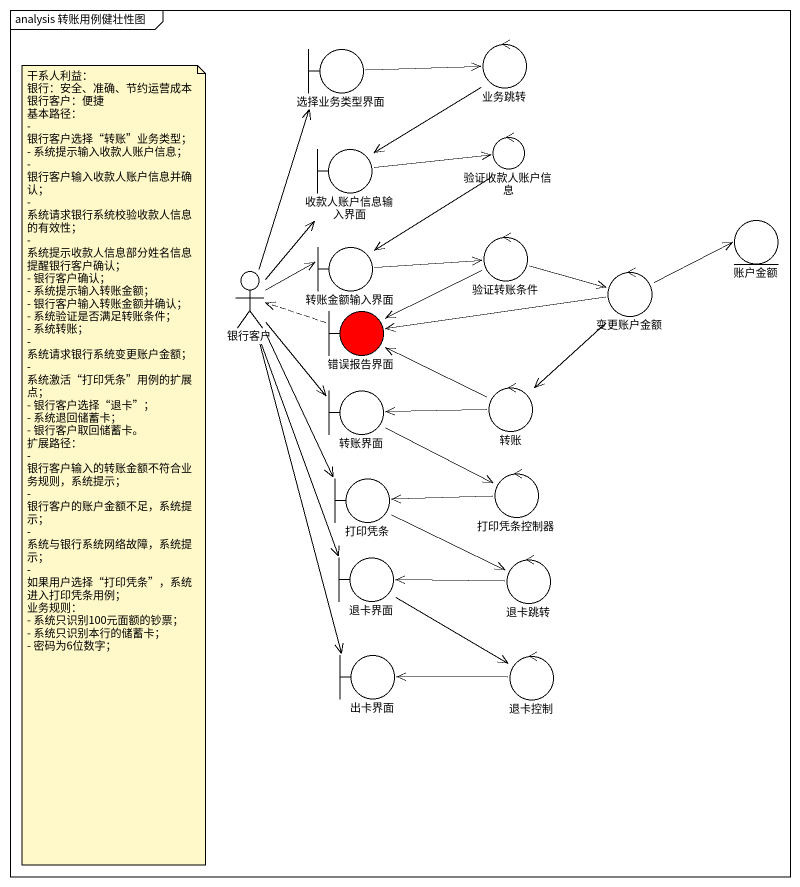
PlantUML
@startuml
mainframe analysis 转账用例健壮性图
boundary 选择业务类型界面
control 业务跳转
boundary 收款人账户信息输入界面
control 验证收款人账户信息
entity 账户金额
boundary 转账金额输入界面
control 验证转账条件
actor 银行客户
boundary 错误报告界面 #FF0000
control 变更账户金额
boundary 转账界面
control 转账
boundary 打印凭条
control 打印凭条控制器
boundary 退卡界面
control 退卡跳转
boundary 出卡界面
control 退卡控制
选择业务类型界面 -right-> 业务跳转
业务跳转 --> 收款人账户信息输入界面
收款人账户信息输入界面 -right-> 验证收款人账户信息
验证收款人账户信息 --> 转账金额输入界面
转账金额输入界面 -right-> 验证转账条件
验证转账条件 -left-> 错误报告界面
验证转账条件 -right-> 变更账户金额
银行客户 -up-> 选择业务类型界面
银行客户 -up-> 收款人账户信息输入界面
银行客户 -right-> 转账金额输入界面
银行客户 --> 转账界面
银行客户 --> 打印凭条
银行客户 --> 退卡界面
银行客户 --> 出卡界面
错误报告界面 .left.> 银行客户
变更账户金额 -right-> 账户金额
变更账户金额 -left-> 错误报告界面
变更账户金额 --> 转账
转账界面 -right-> 打印凭条控制器
转账 -left-> 错误报告界面
转账 -left-> 转账界面
打印凭条 -right-> 退卡跳转
打印凭条控制器 -left-> 打印凭条
退卡界面 --> 退卡控制
退卡跳转 -left-> 退卡界面
退卡控制 -left-> 出卡界面
note as N1
  干系人利益：
  银行：安全、准确、节约运营成本
  银行客户：便捷
  基本路径：
  - 银行客户选择“转账”业务类型；
  - 系统提示输入收款人账户信息；
  - 银行客户输入收款人账户信息并确认；
  - 系统请求银行系统校验收款人信息的有效性；
  - 系统提示收款人信息部分姓名信息提醒银行客户确认；
  - 银行客户确认；
  - 系统提示输入转账金额；
  - 银行客户输入转账金额并确认；
  - 系统验证是否满足转账条件；
  - 系统转账；
  - 系统请求银行系统变更账户金额；
  - 系统激活“打印凭条”用例的扩展点；
  - 银行客户选择“退卡”；
  - 系统退回储蓄卡；
  - 银行客户取回储蓄卡。
  扩展路径：
  - 银行客户输入的转账金额不符合业务规则，系统提示；
  - 银行客户的账户金额不足，系统提示；
  - 系统与银行系统网络故障，系统提示；
  - 如果用户选择“打印凭条”，系统进入打印凭条用例；
  业务规则：
  - 系统只识别100元面额的钞票；
  - 系统只识别本行的储蓄卡；
  - 密码为6位数字；
end note
@enduml
